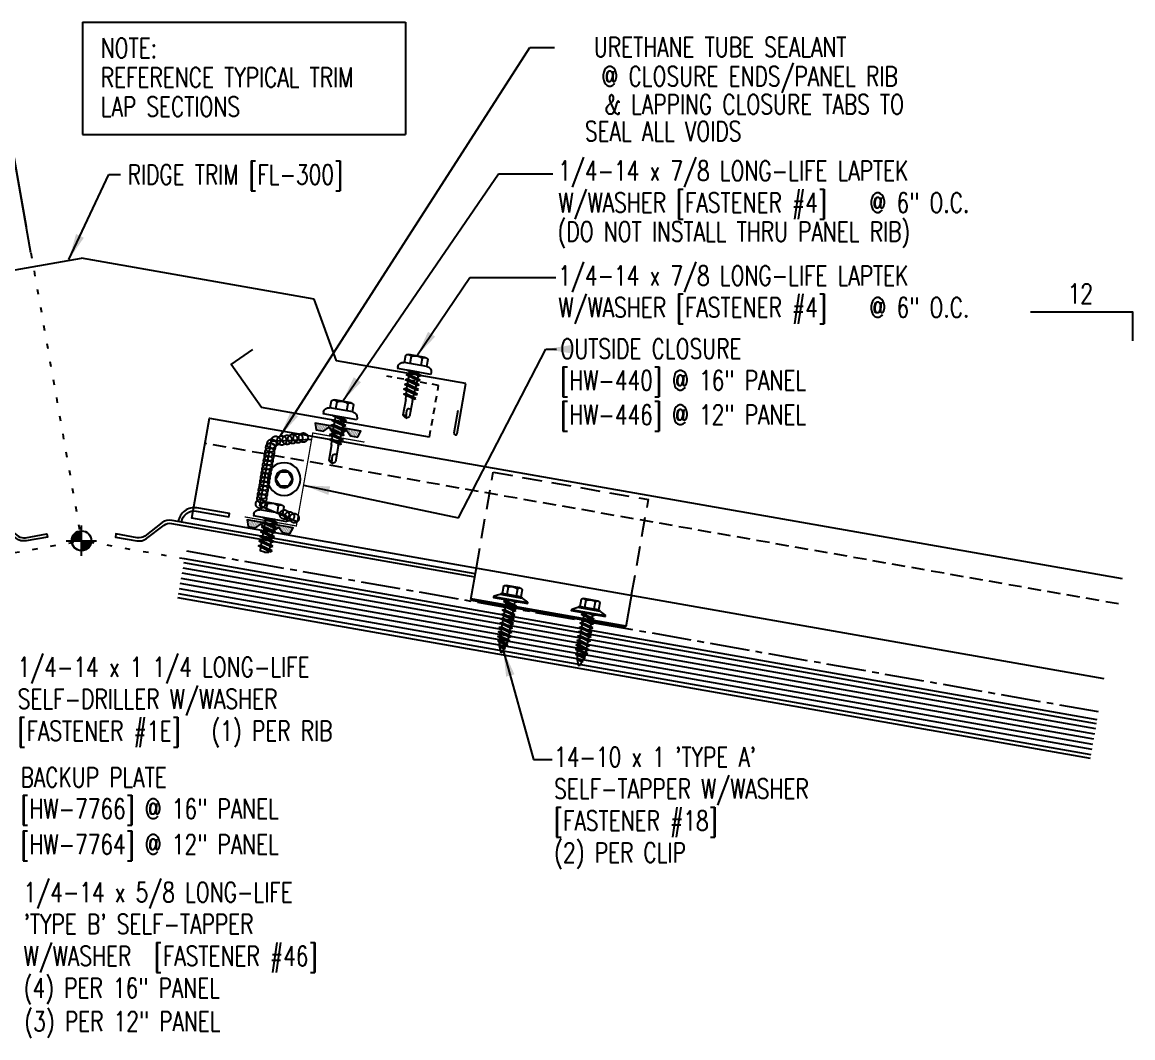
# Model space of a CAD drawing. Header units: inches. Extents: x -2 to 189, y 14 to 99.
# Drawn here: x 19.13 to 40.27, y 13.91 to 33.26 of the extents above; entities that cross this region are included whole.
import ezdxf
from ezdxf.enums import TextEntityAlignment as Align

# ---------------------------------------------------------------- set-up
doc = ezdxf.new("R2010")
doc.units = ezdxf.units.IN
doc.header["$MEASUREMENT"] = 0
for name, pattern in [('CENTER2', [1.125, 0.75, -0.125, 0.125, -0.125]), ('DASH2', [0.1875, 0.125, -0.0625]), ('DOT', [0.25, 0, -0.25]), ('HIDDEN2', [0.1875, 0.125, -0.0625])]:
    doc.linetypes.add(name, pattern=pattern)
for name, color, linetype in [('BARRIER', 253, 'CENTER2'), ('clip', 5, 'Continuous'), ('CLO', 3, 'Continuous'), ('DIM', 2, 'Continuous'), ('FASTENER', 9, 'Continuous'), ('MARK', 1, 'Continuous'), ('PANEL', 11, 'Continuous'), ('SEALANT', 253, 'CENTER2'), ('SECTION', 11, 'Continuous'), ('STLA', 12, 'Continuous'), ('TAPE', 8, 'Continuous'), ('TEXT', 2, 'Continuous'), ('TRIM', 6, 'Continuous'), ('wood', 3, 'Continuous')]:
    doc.layers.add(name, color=color, linetype=linetype)
doc.styles.add('TEXT', font='SIMPLEX', dxfattribs={"width": 0.75, "height": 6})
doc.styles.add('TEXT1', font='ROMANS.shx', dxfattribs={"width": 0.75, "height": 0.375})
doc.dimstyles.new('DETAIL$7', dxfattribs={"dimscale": 4, "dimtxt": 6, "dimasz": 0.125, "dimexe": 0.0625, "dimexo": 0.125, "dimgap": 0.0625, "dimtad": 1, "dimdec": 5, "dimzin": 3, "dimdsep": 46, "dimlunit": 4, "dimtxsty": 'TEXT', "dimblk": 'ARCHTICK', "dimcen": 0.0625, "dimclrd": 7, "dimclre": 7, "dimclrt": 2, "dimadec": 0, "dimazin": 0, "dimtfac": 0.666667, "dimtdec": 5, "dimtmove": 0, "dimatfit": 3, "dimfxl": 0, "dimfrac": 2, "dimtolj": 1, "dimtzin": 3, "dimarcsym": 0})

# ---------------------------------------------------------------- blocks, each defined once
blk = doc.blocks.new('slopr1')
at = {"layer": 'MARK', "color": 6}
blk.add_lwpolyline([(0, 0), (0, 0.1368), (-0.4871, 0.1368)], dxfattribs=at)
at = {"layer": 'MARK', "color": 2, "style": 'TEXT1', "width": 0.75}
blk.add_text('12', height=0.09375, dxfattribs=at).set_placement((-0.3095, 0.1779))
blk.add_attdef('SLOPR1', (0.0415, 0.0243), '', height=0.0938, dxfattribs=at)
blk = doc.blocks.new('FD-F46')
at = {"layer": 'TEXT', "style": 'TEXT1', "width": 0.75}
for s, p in [('1/4-14 x 5/8 LONG-LIFE', (0.0047, -0.0408)), ("'TYPE B' SELF-TAPPER", (0.0047, -0.1926)), ('W/WASHER', (0.0047, -0.3444)), ('[FASTENER #46]', (0.6255, -0.3444))]:
    blk.add_text(s, height=0.09375, dxfattribs=at).set_placement(p)
blk.add_attdef('(QUANTITY)', (0.0047, -0.4962), '', height=0.0938, dxfattribs=at)
blk = doc.blocks.new('wp')
at = {"layer": 'SECTION'}
for p, q in [((0, -0.0958), (0, 0.0958)), ((-0.0958, 0), (0.0958, 0))]:
    blk.add_line(p, q, dxfattribs=at)
at = {"layer": 'SECTION', "const_width": 0.0625}
for points in [[(0, 0.0312, 0.414214), (-0.0312, 0, 1)], [(0, -0.0312, 0.414214), (0.0312, 0, 1)]]:
    blk.add_lwpolyline(points, format="xyb", dxfattribs=at)
at = {"layer": 'SECTION'}
blk.add_circle((0, 0), 0.0625, dxfattribs=at)
blk = doc.blocks.new('FD-F4')
at = {"layer": 'TEXT', "style": 'TEXT1', "width": 0.75}
for s, p in [('1/4-14 x 7/8 LONG-LIFE LAPTEK', (0.0047, -0.0408)), ('W/WASHER [FASTENER #4]', (0.0047, -0.1926))]:
    blk.add_text(s, height=0.09375, dxfattribs=at).set_placement(p)
blk.add_attdef('(QUANTITY)', (1.4847, -0.1926), '', height=0.0938, dxfattribs=at)
at = {"layer": 'TEXT', "style": 'TEXT1', "flags": 1}
for tag, p in [('Color', (0.0624, -0.4349)), ('Calc', (0.0624, -0.4349)), ('Opt1', (0.0624, -0.4349)), ('Opt2', (0.0624, -0.4349)), ('Opt3', (0.0624, -0.4349)), ('Description', (0.0624, -0.4349)), ('Multiple', (0.0624, -0.4349)), ('Part', (0.0624, -0.4349)), ('Spare1', (0.0624, -0.6224)), ('Spare2', (0.0624, -0.6224)), ('Spare3', (0.0624, -0.6224)), ('Spare4', (0.0624, -0.6224)), ('Spare5', (0.0624, -0.6224)), ('Spare6', (0.0624, -0.6224)), ('Spare7', (0.0624, -0.6224)), ('Spare8', (0.0624, -0.6224)), ('Spare9', (0.0624, -0.6224)), ('Spare10', (0.0624, -0.6224))]:
    blk.add_attdef(tag, p, '', height=0.0938, dxfattribs=at)
blk = doc.blocks.new('A$C30686E82')
for p, q in [((-2.715, 0.761), (3.437, 0.761)), ((-2.715, 0.761), (-2.715, -1.379)), ((3.437, 0.761), (3.437, -1.379)), ((-2.715, -1.379), (3.437, -1.379))]:
    blk.add_line(p, q)
at = {"layer": 'TEXT', "style": 'TEXT1', "width": 0.75}
for s, p in [('NOTE:', (-2.368, 0.081)), ('REFERENCE TYPICAL TRIM', (-2.368, -0.477)), ('LAP SECTIONS', (-2.368, -1.035))]:
    blk.add_text(s, height=0.375, dxfattribs=at).set_placement(p)
blk = doc.blocks.new('_ArchTick')
at = {"color": 0, "linetype": 'ByBlock', "const_width": 0.15}
blk.add_lwpolyline([(-0.5, -0.5), (0.5, 0.5)], dxfattribs=at)
blk = doc.blocks.new('FD-F1E')
at = {"layer": 'TEXT', "style": 'TEXT1', "width": 0.75}
for s, p in [('1/4-14 x 1 1/4 LONG-LIFE', (0.0047, -0.0408)), ('SELF-DRILLER W/WASHER', (0.0047, -0.1926)), ('[FASTENER #1E]', (0.0047, -0.3444))]:
    blk.add_text(s, height=0.09375, dxfattribs=at).set_placement(p)
blk.add_attdef('(QUANTITY)', (0.9263, -0.3444), '', height=0.0938, dxfattribs=at)
blk = doc.blocks.new('*X9')
at = {"color": 0}
for p, q in [((-0.434, 0.135), (-0.434, 0.135)), ((-0.434, 0.123), (-0.434, 0.123)), ((-0.422, 0.141), (-0.422, 0.141)), ((-0.422, 0.129), (-0.422, 0.129)), ((-0.422, 0.117), (-0.422, 0.117)), ((-0.422, 0.105), (-0.422, 0.105)), ((-0.422, 0.094), (-0.422, 0.094)), ((-0.422, 0.082), (-0.422, 0.082)), ((-0.41, 0.135), (-0.41, 0.135)), ((-0.41, 0.123), (-0.41, 0.123)), ((-0.41, 0.111), (-0.41, 0.111)), ((-0.41, 0.1), (-0.41, 0.1)), ((-0.41, 0.088), (-0.41, 0.088)), ((-0.41, 0.076), (-0.41, 0.076)), ((-0.41, 0.064), (-0.41, 0.064)), ((-0.41, 0.053), (-0.41, 0.053)), ((-0.41, 0.041), (-0.41, 0.041)), ((-0.398, 0.141), (-0.398, 0.141)), ((-0.398, 0.129), (-0.398, 0.129)), ((-0.398, 0.117), (-0.398, 0.117)), ((-0.398, 0.105), (-0.398, 0.105)), ((-0.398, 0.094), (-0.398, 0.094)), ((-0.398, 0.082), (-0.398, 0.082)), ((-0.398, 0.07), (-0.398, 0.07)), ((-0.398, 0.059), (-0.398, 0.059)), ((-0.398, 0.047), (-0.398, 0.047)), ((-0.398, 0.035), (-0.398, 0.035)), ((-0.398, 0.023), (-0.398, 0.023)), ((-0.387, 0.135), (-0.387, 0.135)), ((-0.387, 0.123), (-0.387, 0.123)), ((-0.387, 0.111), (-0.387, 0.111)), ((-0.387, 0.1), (-0.387, 0.1)), ((-0.387, 0.088), (-0.387, 0.088)), ((-0.387, 0.076), (-0.387, 0.076)), ((-0.387, 0.064), (-0.387, 0.064)), ((-0.387, 0.053), (-0.387, 0.053)), ((-0.387, 0.041), (-0.387, 0.041)), ((-0.387, 0.029), (-0.387, 0.029)), ((-0.375, 0.141), (-0.375, 0.141)), ((-0.375, 0.129), (-0.375, 0.129)), ((-0.375, 0.117), (-0.375, 0.117)), ((-0.375, 0.105), (-0.375, 0.105)), ((-0.375, 0.094), (-0.375, 0.094)), ((-0.375, 0.082), (-0.375, 0.082)), ((-0.375, 0.07), (-0.375, 0.07)), ((-0.375, 0.059), (-0.375, 0.059)), ((-0.375, 0.047), (-0.375, 0.047)), ((-0.375, 0.035), (-0.375, 0.035)), ((-0.375, 0.023), (-0.375, 0.023)), ((-0.363, 0.135), (-0.363, 0.135)), ((-0.363, 0.123), (-0.363, 0.123)), ((-0.363, 0.111), (-0.363, 0.111)), ((-0.363, 0.1), (-0.363, 0.1)), ((-0.363, 0.088), (-0.363, 0.088)), ((-0.363, 0.076), (-0.363, 0.076)), ((-0.363, 0.064), (-0.363, 0.064)), ((-0.363, 0.053), (-0.363, 0.053)), ((-0.363, 0.041), (-0.363, 0.041)), ((-0.363, 0.029), (-0.363, 0.029)), ((-0.352, 0.141), (-0.352, 0.141)), ((-0.352, 0.129), (-0.352, 0.129)), ((-0.352, 0.117), (-0.352, 0.117)), ((-0.352, 0.105), (-0.352, 0.105)), ((-0.352, 0.094), (-0.352, 0.094)), ((-0.352, 0.082), (-0.352, 0.082)), ((-0.352, 0.07), (-0.352, 0.07)), ((-0.352, 0.059), (-0.352, 0.059)), ((-0.352, 0.047), (-0.352, 0.047)), ((-0.352, 0.035), (-0.352, 0.035)), ((-0.352, 0.023), (-0.352, 0.023)), ((-0.34, 0.135), (-0.34, 0.135)), ((-0.34, 0.123), (-0.34, 0.123)), ((-0.34, 0.111), (-0.34, 0.111)), ((-0.34, 0.1), (-0.34, 0.1)), ((-0.34, 0.088), (-0.34, 0.088)), ((-0.34, 0.076), (-0.34, 0.076)), ((-0.34, 0.064), (-0.34, 0.064)), ((-0.34, 0.053), (-0.34, 0.053)), ((-0.34, 0.041), (-0.34, 0.041)), ((-0.34, 0.029), (-0.34, 0.029)), ((-0.328, 0.141), (-0.328, 0.141)), ((-0.328, 0.129), (-0.328, 0.129)), ((-0.328, 0.117), (-0.328, 0.117)), ((-0.328, 0.105), (-0.328, 0.105)), ((-0.328, 0.094), (-0.328, 0.094)), ((-0.328, 0.082), (-0.328, 0.082)), ((-0.328, 0.07), (-0.328, 0.07)), ((-0.328, 0.059), (-0.328, 0.059)), ((-0.328, 0.047), (-0.328, 0.047)), ((-0.328, 0.035), (-0.328, 0.035)), ((-0.328, 0.023), (-0.328, 0.023)), ((-0.316, 0.135), (-0.316, 0.135)), ((-0.316, 0.123), (-0.316, 0.123)), ((-0.316, 0.111), (-0.316, 0.111)), ((-0.316, 0.1), (-0.316, 0.1)), ((-0.316, 0.088), (-0.316, 0.088)), ((-0.316, 0.076), (-0.316, 0.076)), ((-0.316, 0.064), (-0.316, 0.064)), ((-0.316, 0.053), (-0.316, 0.053)), ((-0.316, 0.041), (-0.316, 0.041)), ((-0.316, 0.029), (-0.316, 0.029)), ((-0.305, 0.141), (-0.305, 0.141)), ((-0.305, 0.129), (-0.305, 0.129)), ((-0.305, 0.117), (-0.305, 0.117)), ((-0.305, 0.105), (-0.305, 0.105)), ((-0.305, 0.094), (-0.305, 0.094)), ((-0.305, 0.082), (-0.305, 0.082)), ((-0.305, 0.07), (-0.305, 0.07)), ((-0.305, 0.059), (-0.305, 0.059)), ((-0.305, 0.047), (-0.305, 0.047)), ((-0.305, 0.035), (-0.305, 0.035)), ((-0.305, 0.023), (-0.305, 0.023)), ((-0.293, 0.135), (-0.293, 0.135)), ((-0.293, 0.123), (-0.293, 0.123)), ((-0.293, 0.111), (-0.293, 0.111)), ((-0.293, 0.1), (-0.293, 0.1)), ((-0.293, 0.088), (-0.293, 0.088)), ((-0.293, 0.076), (-0.293, 0.076)), ((-0.293, 0.064), (-0.293, 0.064)), ((-0.293, 0.053), (-0.293, 0.053)), ((-0.293, 0.041), (-0.293, 0.041)), ((-0.293, 0.029), (-0.293, 0.029)), ((-0.281, 0.141), (-0.281, 0.141)), ((-0.281, 0.129), (-0.281, 0.129)), ((-0.281, 0.117), (-0.281, 0.117)), ((-0.281, 0.105), (-0.281, 0.105)), ((-0.281, 0.094), (-0.281, 0.094)), ((-0.281, 0.082), (-0.281, 0.082)), ((-0.281, 0.07), (-0.281, 0.07)), ((-0.281, 0.059), (-0.281, 0.059)), ((-0.281, 0.047), (-0.281, 0.047)), ((-0.281, 0.035), (-0.281, 0.035)), ((-0.281, 0.023), (-0.281, 0.023)), ((-0.27, 0.135), (-0.27, 0.135)), ((-0.27, 0.123), (-0.27, 0.123)), ((-0.27, 0.111), (-0.27, 0.111)), ((-0.27, 0.1), (-0.27, 0.1)), ((-0.27, 0.088), (-0.27, 0.088)), ((-0.27, 0.076), (-0.27, 0.076)), ((-0.27, 0.064), (-0.27, 0.064)), ((-0.27, 0.053), (-0.27, 0.053)), ((-0.27, 0.041), (-0.27, 0.041)), ((-0.27, 0.029), (-0.27, 0.029)), ((-0.258, 0.141), (-0.258, 0.141)), ((-0.258, 0.129), (-0.258, 0.129)), ((-0.258, 0.117), (-0.258, 0.117)), ((-0.258, 0.105), (-0.258, 0.105)), ((-0.258, 0.094), (-0.258, 0.094)), ((-0.258, 0.082), (-0.258, 0.082)), ((-0.258, 0.07), (-0.258, 0.07)), ((-0.258, 0.059), (-0.258, 0.059)), ((-0.258, 0.047), (-0.258, 0.047)), ((-0.258, 0.035), (-0.258, 0.035)), ((-0.258, 0.023), (-0.258, 0.023)), ((-0.246, 0.135), (-0.246, 0.135)), ((-0.246, 0.123), (-0.246, 0.123)), ((-0.246, 0.111), (-0.246, 0.111)), ((-0.246, 0.1), (-0.246, 0.1)), ((-0.246, 0.088), (-0.246, 0.088)), ((-0.246, 0.076), (-0.246, 0.076)), ((-0.246, 0.064), (-0.246, 0.064)), ((-0.246, 0.053), (-0.246, 0.053)), ((-0.246, 0.041), (-0.246, 0.041)), ((-0.234, 0.141), (-0.234, 0.141)), ((-0.234, 0.129), (-0.234, 0.129)), ((-0.234, 0.117), (-0.234, 0.117)), ((-0.234, 0.105), (-0.234, 0.105)), ((-0.234, 0.094), (-0.234, 0.094)), ((-0.234, 0.082), (-0.234, 0.082)), ((-0.234, 0.07), (-0.234, 0.07)), ((-0.234, 0.059), (-0.234, 0.059)), ((-0.234, 0.047), (-0.234, 0.047)), ((-0.223, 0.135), (-0.223, 0.135)), ((-0.223, 0.123), (-0.223, 0.123)), ((-0.223, 0.111), (-0.223, 0.111)), ((-0.223, 0.1), (-0.223, 0.1)), ((-0.223, 0.088), (-0.223, 0.088)), ((-0.223, 0.076), (-0.223, 0.076)), ((-0.223, 0.064), (-0.223, 0.064)), ((-0.211, 0.141), (-0.211, 0.141)), ((-0.211, 0.129), (-0.211, 0.129)), ((-0.211, 0.117), (-0.211, 0.117)), ((-0.211, 0.105), (-0.211, 0.105)), ((-0.211, 0.094), (-0.211, 0.094)), ((-0.211, 0.082), (-0.211, 0.082)), ((-0.211, 0.07), (-0.211, 0.07)), ((-0.199, 0.135), (-0.199, 0.135)), ((-0.199, 0.123), (-0.199, 0.123)), ((-0.199, 0.111), (-0.199, 0.111)), ((-0.199, 0.1), (-0.199, 0.1)), ((-0.199, 0.088), (-0.199, 0.088)), ((-0.188, 0.141), (-0.188, 0.141)), ((-0.188, 0.129), (-0.188, 0.129)), ((-0.188, 0.117), (-0.188, 0.117)), ((-0.188, 0.105), (-0.188, 0.105)), ((-0.188, 0.094), (-0.188, 0.094)), ((-0.176, 0.135), (-0.176, 0.135)), ((-0.176, 0.123), (-0.176, 0.123)), ((-0.176, 0.111), (-0.176, 0.111)), ((-0.164, 0.141), (-0.164, 0.141)), ((-0.164, 0.129), (-0.164, 0.129)), ((-0.164, 0.117), (-0.164, 0.117)), ((-0.164, 0.105), (-0.164, 0.105)), ((-0.152, 0.135), (-0.152, 0.135)), ((-0.152, 0.123), (-0.152, 0.123)), ((-0.152, 0.111), (-0.152, 0.111)), ((-0.152, 0.1), (-0.152, 0.1)), ((-0.141, 0.141), (-0.141, 0.141)), ((-0.141, 0.129), (-0.141, 0.129)), ((-0.141, 0.117), (-0.141, 0.117)), ((-0.141, 0.105), (-0.141, 0.105)), ((-0.141, 0.094), (-0.141, 0.094)), ((-0.141, 0.082), (-0.141, 0.082)), ((-0.129, 0.135), (-0.129, 0.135)), ((-0.129, 0.123), (-0.129, 0.123)), ((-0.129, 0.111), (-0.129, 0.111)), ((-0.129, 0.1), (-0.129, 0.1)), ((-0.129, 0.088), (-0.129, 0.088)), ((-0.129, 0.076), (-0.129, 0.076)), ((-0.117, 0.141), (-0.117, 0.141)), ((-0.117, 0.129), (-0.117, 0.129)), ((-0.117, 0.117), (-0.117, 0.117)), ((-0.117, 0.105), (-0.117, 0.105)), ((-0.117, 0.094), (-0.117, 0.094)), ((-0.117, 0.082), (-0.117, 0.082)), ((-0.117, 0.07), (-0.117, 0.07)), ((-0.117, 0.059), (-0.117, 0.059)), ((-0.105, 0.135), (-0.105, 0.135)), ((-0.105, 0.123), (-0.105, 0.123)), ((-0.105, 0.111), (-0.105, 0.111)), ((-0.105, 0.1), (-0.105, 0.1)), ((-0.105, 0.088), (-0.105, 0.088)), ((-0.105, 0.076), (-0.105, 0.076)), ((-0.105, 0.064), (-0.105, 0.064)), ((-0.105, 0.053), (-0.105, 0.053)), ((-0.094, 0.141), (-0.094, 0.141)), ((-0.094, 0.129), (-0.094, 0.129)), ((-0.094, 0.117), (-0.094, 0.117)), ((-0.094, 0.105), (-0.094, 0.105)), ((-0.094, 0.094), (-0.094, 0.094)), ((-0.094, 0.082), (-0.094, 0.082)), ((-0.094, 0.07), (-0.094, 0.07)), ((-0.094, 0.059), (-0.094, 0.059)), ((-0.094, 0.047), (-0.094, 0.047)), ((-0.094, 0.035), (-0.094, 0.035)), ((-0.082, 0.135), (-0.082, 0.135)), ((-0.082, 0.123), (-0.082, 0.123)), ((-0.082, 0.111), (-0.082, 0.111)), ((-0.082, 0.1), (-0.082, 0.1)), ((-0.082, 0.088), (-0.082, 0.088)), ((-0.082, 0.076), (-0.082, 0.076)), ((-0.082, 0.064), (-0.082, 0.064)), ((-0.082, 0.053), (-0.082, 0.053)), ((-0.082, 0.041), (-0.082, 0.041)), ((-0.082, 0.029), (-0.082, 0.029)), ((-0.07, 0.141), (-0.07, 0.141)), ((-0.07, 0.129), (-0.07, 0.129)), ((-0.07, 0.117), (-0.07, 0.117)), ((-0.07, 0.105), (-0.07, 0.105)), ((-0.07, 0.094), (-0.07, 0.094)), ((-0.07, 0.082), (-0.07, 0.082)), ((-0.07, 0.07), (-0.07, 0.07)), ((-0.07, 0.059), (-0.07, 0.059)), ((-0.07, 0.047), (-0.07, 0.047)), ((-0.07, 0.035), (-0.07, 0.035)), ((-0.07, 0.023), (-0.07, 0.023)), ((-0.059, 0.135), (-0.059, 0.135)), ((-0.059, 0.123), (-0.059, 0.123)), ((-0.059, 0.111), (-0.059, 0.111)), ((-0.059, 0.1), (-0.059, 0.1)), ((-0.059, 0.088), (-0.059, 0.088)), ((-0.059, 0.076), (-0.059, 0.076)), ((-0.059, 0.064), (-0.059, 0.064)), ((-0.059, 0.053), (-0.059, 0.053)), ((-0.059, 0.041), (-0.059, 0.041)), ((-0.059, 0.029), (-0.059, 0.029)), ((-0.047, 0.141), (-0.047, 0.141)), ((-0.047, 0.129), (-0.047, 0.129)), ((-0.047, 0.117), (-0.047, 0.117)), ((-0.047, 0.105), (-0.047, 0.105)), ((-0.047, 0.094), (-0.047, 0.094)), ((-0.047, 0.082), (-0.047, 0.082)), ((-0.047, 0.07), (-0.047, 0.07)), ((-0.047, 0.059), (-0.047, 0.059)), ((-0.047, 0.047), (-0.047, 0.047)), ((-0.047, 0.035), (-0.047, 0.035)), ((-0.047, 0.023), (-0.047, 0.023)), ((-0.035, 0.135), (-0.035, 0.135)), ((-0.035, 0.123), (-0.035, 0.123)), ((-0.035, 0.111), (-0.035, 0.111)), ((-0.035, 0.1), (-0.035, 0.1)), ((-0.035, 0.088), (-0.035, 0.088)), ((-0.035, 0.076), (-0.035, 0.076)), ((-0.035, 0.064), (-0.035, 0.064)), ((-0.035, 0.053), (-0.035, 0.053)), ((-0.035, 0.041), (-0.035, 0.041)), ((-0.035, 0.029), (-0.035, 0.029)), ((-0.023, 0.141), (-0.023, 0.141)), ((-0.023, 0.129), (-0.023, 0.129)), ((-0.023, 0.117), (-0.023, 0.117)), ((-0.023, 0.105), (-0.023, 0.105)), ((-0.023, 0.094), (-0.023, 0.094)), ((-0.023, 0.082), (-0.023, 0.082)), ((-0.023, 0.07), (-0.023, 0.07)), ((-0.023, 0.059), (-0.023, 0.059)), ((-0.023, 0.047), (-0.023, 0.047)), ((-0.023, 0.035), (-0.023, 0.035)), ((-0.023, 0.023), (-0.023, 0.023)), ((-0.012, 0.135), (-0.012, 0.135)), ((-0.012, 0.123), (-0.012, 0.123)), ((-0.012, 0.111), (-0.012, 0.111)), ((-0.012, 0.1), (-0.012, 0.1)), ((-0.012, 0.088), (-0.012, 0.088)), ((-0.012, 0.076), (-0.012, 0.076)), ((-0.012, 0.064), (-0.012, 0.064)), ((-0.012, 0.053), (-0.012, 0.053)), ((-0.012, 0.041), (-0.012, 0.041)), ((-0.012, 0.029), (-0.012, 0.029)), ((0, 0.141), (0, 0.141)), ((0, 0.129), (0, 0.129)), ((0, 0.117), (0, 0.117)), ((0, 0.105), (0, 0.105)), ((0, 0.094), (0, 0.094)), ((0, 0.082), (0, 0.082)), ((0, 0.07), (0, 0.07)), ((0, 0.059), (0, 0.059)), ((0, 0.047), (0, 0.047)), ((0, 0.035), (0, 0.035)), ((0, 0.023), (0, 0.023)), ((0.012, 0.135), (0.012, 0.135)), ((0.012, 0.123), (0.012, 0.123)), ((0.012, 0.111), (0.012, 0.111)), ((0.012, 0.1), (0.012, 0.1)), ((0.012, 0.088), (0.012, 0.088)), ((0.012, 0.076), (0.012, 0.076)), ((0.012, 0.064), (0.012, 0.064)), ((0.012, 0.053), (0.012, 0.053)), ((0.012, 0.041), (0.012, 0.041)), ((0.012, 0.029), (0.012, 0.029)), ((0.023, 0.141), (0.023, 0.141)), ((0.023, 0.129), (0.023, 0.129)), ((0.023, 0.117), (0.023, 0.117)), ((0.023, 0.105), (0.023, 0.105)), ((0.023, 0.094), (0.023, 0.094)), ((0.023, 0.082), (0.023, 0.082)), ((0.023, 0.07), (0.023, 0.07)), ((0.023, 0.059), (0.023, 0.059)), ((0.023, 0.047), (0.023, 0.047)), ((0.023, 0.035), (0.023, 0.035)), ((0.023, 0.023), (0.023, 0.023)), ((0.035, 0.135), (0.035, 0.135)), ((0.035, 0.123), (0.035, 0.123)), ((0.035, 0.111), (0.035, 0.111)), ((0.035, 0.1), (0.035, 0.1)), ((0.035, 0.088), (0.035, 0.088)), ((0.035, 0.076), (0.035, 0.076)), ((0.035, 0.064), (0.035, 0.064)), ((0.035, 0.053), (0.035, 0.053)), ((0.035, 0.041), (0.035, 0.041)), ((0.035, 0.029), (0.035, 0.029)), ((0.047, 0.141), (0.047, 0.141)), ((0.047, 0.129), (0.047, 0.129)), ((0.047, 0.117), (0.047, 0.117)), ((0.047, 0.105), (0.047, 0.105)), ((0.047, 0.094), (0.047, 0.094)), ((0.047, 0.082), (0.047, 0.082)), ((0.047, 0.07), (0.047, 0.07)), ((0.047, 0.059), (0.047, 0.059)), ((0.047, 0.047), (0.047, 0.047)), ((0.047, 0.035), (0.047, 0.035)), ((0.047, 0.023), (0.047, 0.023)), ((0.059, 0.135), (0.059, 0.135)), ((0.059, 0.123), (0.059, 0.123)), ((0.059, 0.111), (0.059, 0.111)), ((0.059, 0.1), (0.059, 0.1)), ((0.059, 0.088), (0.059, 0.088)), ((0.059, 0.076), (0.059, 0.076)), ((0.059, 0.064), (0.059, 0.064)), ((0.059, 0.053), (0.059, 0.053)), ((0.059, 0.041), (0.059, 0.041)), ((0.059, 0.029), (0.059, 0.029)), ((0.07, 0.141), (0.07, 0.141)), ((0.07, 0.129), (0.07, 0.129)), ((0.07, 0.117), (0.07, 0.117)), ((0.07, 0.105), (0.07, 0.105)), ((0.07, 0.094), (0.07, 0.094)), ((0.07, 0.082), (0.07, 0.082)), ((0.07, 0.07), (0.07, 0.07)), ((0.07, 0.059), (0.07, 0.059)), ((0.07, 0.047), (0.07, 0.047)), ((0.07, 0.035), (0.07, 0.035)), ((0.07, 0.023), (0.07, 0.023)), ((0.082, 0.135), (0.082, 0.135)), ((0.082, 0.123), (0.082, 0.123)), ((0.082, 0.111), (0.082, 0.111)), ((0.082, 0.1), (0.082, 0.1)), ((0.082, 0.088), (0.082, 0.088)), ((0.082, 0.076), (0.082, 0.076)), ((0.082, 0.064), (0.082, 0.064)), ((0.082, 0.053), (0.082, 0.053)), ((0.082, 0.041), (0.082, 0.041)), ((0.082, 0.029), (0.082, 0.029)), ((0.094, 0.141), (0.094, 0.141)), ((0.094, 0.129), (0.094, 0.129)), ((0.094, 0.117), (0.094, 0.117)), ((0.094, 0.105), (0.094, 0.105)), ((0.094, 0.094), (0.094, 0.094)), ((0.094, 0.082), (0.094, 0.082)), ((0.094, 0.07), (0.094, 0.07)), ((0.094, 0.059), (0.094, 0.059)), ((0.094, 0.047), (0.094, 0.047)), ((0.094, 0.035), (0.094, 0.035)), ((0.105, 0.135), (0.105, 0.135)), ((0.105, 0.123), (0.105, 0.123)), ((0.105, 0.111), (0.105, 0.111)), ((0.105, 0.1), (0.105, 0.1)), ((0.105, 0.088), (0.105, 0.088)), ((0.105, 0.076), (0.105, 0.076)), ((0.105, 0.064), (0.105, 0.064)), ((0.105, 0.053), (0.105, 0.053)), ((0.117, 0.141), (0.117, 0.141)), ((0.117, 0.129), (0.117, 0.129)), ((0.117, 0.117), (0.117, 0.117)), ((0.117, 0.105), (0.117, 0.105)), ((0.117, 0.094), (0.117, 0.094)), ((0.117, 0.082), (0.117, 0.082)), ((0.117, 0.07), (0.117, 0.07)), ((0.117, 0.059), (0.117, 0.059)), ((0.129, 0.135), (0.129, 0.135)), ((0.129, 0.123), (0.129, 0.123)), ((0.129, 0.111), (0.129, 0.111)), ((0.129, 0.1), (0.129, 0.1)), ((0.129, 0.088), (0.129, 0.088)), ((0.129, 0.076), (0.129, 0.076)), ((0.141, 0.141), (0.141, 0.141)), ((0.141, 0.129), (0.141, 0.129)), ((0.141, 0.117), (0.141, 0.117)), ((0.141, 0.105), (0.141, 0.105)), ((0.141, 0.094), (0.141, 0.094)), ((0.141, 0.082), (0.141, 0.082)), ((0.152, 0.135), (0.152, 0.135)), ((0.152, 0.123), (0.152, 0.123)), ((0.152, 0.111), (0.152, 0.111)), ((0.152, 0.1), (0.152, 0.1)), ((0.164, 0.141), (0.164, 0.141)), ((0.164, 0.129), (0.164, 0.129)), ((0.164, 0.117), (0.164, 0.117)), ((0.164, 0.105), (0.164, 0.105)), ((0.176, 0.135), (0.176, 0.135)), ((0.176, 0.123), (0.176, 0.123)), ((0.176, 0.111), (0.176, 0.111)), ((0.188, 0.141), (0.188, 0.141)), ((0.188, 0.129), (0.188, 0.129)), ((0.188, 0.117), (0.188, 0.117)), ((0.188, 0.105), (0.188, 0.105)), ((0.188, 0.094), (0.188, 0.094)), ((0.199, 0.135), (0.199, 0.135)), ((0.199, 0.123), (0.199, 0.123)), ((0.199, 0.111), (0.199, 0.111)), ((0.199, 0.1), (0.199, 0.1)), ((0.199, 0.088), (0.199, 0.088)), ((0.211, 0.141), (0.211, 0.141)), ((0.211, 0.129), (0.211, 0.129)), ((0.211, 0.117), (0.211, 0.117)), ((0.211, 0.105), (0.211, 0.105)), ((0.211, 0.094), (0.211, 0.094)), ((0.211, 0.082), (0.211, 0.082)), ((0.211, 0.07), (0.211, 0.07)), ((0.223, 0.135), (0.223, 0.135)), ((0.223, 0.123), (0.223, 0.123)), ((0.223, 0.111), (0.223, 0.111)), ((0.223, 0.1), (0.223, 0.1)), ((0.223, 0.088), (0.223, 0.088)), ((0.223, 0.076), (0.223, 0.076)), ((0.223, 0.064), (0.223, 0.064)), ((0.234, 0.141), (0.234, 0.141)), ((0.234, 0.129), (0.234, 0.129)), ((0.234, 0.117), (0.234, 0.117)), ((0.234, 0.105), (0.234, 0.105)), ((0.234, 0.094), (0.234, 0.094)), ((0.234, 0.082), (0.234, 0.082)), ((0.234, 0.07), (0.234, 0.07)), ((0.234, 0.059), (0.234, 0.059)), ((0.234, 0.047), (0.234, 0.047)), ((0.246, 0.135), (0.246, 0.135)), ((0.246, 0.123), (0.246, 0.123)), ((0.246, 0.111), (0.246, 0.111)), ((0.246, 0.1), (0.246, 0.1)), ((0.246, 0.088), (0.246, 0.088)), ((0.246, 0.076), (0.246, 0.076)), ((0.246, 0.064), (0.246, 0.064)), ((0.246, 0.053), (0.246, 0.053)), ((0.246, 0.041), (0.246, 0.041)), ((0.258, 0.141), (0.258, 0.141)), ((0.258, 0.129), (0.258, 0.129)), ((0.258, 0.117), (0.258, 0.117)), ((0.258, 0.105), (0.258, 0.105)), ((0.258, 0.094), (0.258, 0.094)), ((0.258, 0.082), (0.258, 0.082)), ((0.258, 0.07), (0.258, 0.07)), ((0.258, 0.059), (0.258, 0.059)), ((0.258, 0.047), (0.258, 0.047)), ((0.258, 0.035), (0.258, 0.035)), ((0.258, 0.023), (0.258, 0.023)), ((0.27, 0.135), (0.27, 0.135)), ((0.27, 0.123), (0.27, 0.123)), ((0.27, 0.111), (0.27, 0.111)), ((0.27, 0.1), (0.27, 0.1)), ((0.27, 0.088), (0.27, 0.088)), ((0.27, 0.076), (0.27, 0.076)), ((0.27, 0.064), (0.27, 0.064)), ((0.27, 0.053), (0.27, 0.053)), ((0.27, 0.041), (0.27, 0.041)), ((0.27, 0.029), (0.27, 0.029)), ((0.281, 0.141), (0.281, 0.141)), ((0.281, 0.129), (0.281, 0.129)), ((0.281, 0.117), (0.281, 0.117)), ((0.281, 0.105), (0.281, 0.105)), ((0.281, 0.094), (0.281, 0.094)), ((0.281, 0.082), (0.281, 0.082)), ((0.281, 0.07), (0.281, 0.07)), ((0.281, 0.059), (0.281, 0.059)), ((0.281, 0.047), (0.281, 0.047)), ((0.281, 0.035), (0.281, 0.035)), ((0.281, 0.023), (0.281, 0.023)), ((0.293, 0.135), (0.293, 0.135)), ((0.293, 0.123), (0.293, 0.123)), ((0.293, 0.111), (0.293, 0.111)), ((0.293, 0.1), (0.293, 0.1)), ((0.293, 0.088), (0.293, 0.088)), ((0.293, 0.076), (0.293, 0.076)), ((0.293, 0.064), (0.293, 0.064)), ((0.293, 0.053), (0.293, 0.053)), ((0.293, 0.041), (0.293, 0.041)), ((0.293, 0.029), (0.293, 0.029)), ((0.305, 0.141), (0.305, 0.141)), ((0.305, 0.129), (0.305, 0.129)), ((0.305, 0.117), (0.305, 0.117)), ((0.305, 0.105), (0.305, 0.105)), ((0.305, 0.094), (0.305, 0.094)), ((0.305, 0.082), (0.305, 0.082)), ((0.305, 0.07), (0.305, 0.07)), ((0.305, 0.059), (0.305, 0.059)), ((0.305, 0.047), (0.305, 0.047)), ((0.305, 0.035), (0.305, 0.035)), ((0.305, 0.023), (0.305, 0.023)), ((0.316, 0.135), (0.316, 0.135)), ((0.316, 0.123), (0.316, 0.123)), ((0.316, 0.111), (0.316, 0.111)), ((0.316, 0.1), (0.316, 0.1)), ((0.316, 0.088), (0.316, 0.088)), ((0.316, 0.076), (0.316, 0.076)), ((0.316, 0.064), (0.316, 0.064)), ((0.316, 0.053), (0.316, 0.053)), ((0.316, 0.041), (0.316, 0.041)), ((0.316, 0.029), (0.316, 0.029)), ((0.328, 0.141), (0.328, 0.141)), ((0.328, 0.129), (0.328, 0.129)), ((0.328, 0.117), (0.328, 0.117)), ((0.328, 0.105), (0.328, 0.105)), ((0.328, 0.094), (0.328, 0.094)), ((0.328, 0.082), (0.328, 0.082)), ((0.328, 0.07), (0.328, 0.07)), ((0.328, 0.059), (0.328, 0.059)), ((0.328, 0.047), (0.328, 0.047)), ((0.328, 0.035), (0.328, 0.035)), ((0.328, 0.023), (0.328, 0.023)), ((0.34, 0.135), (0.34, 0.135)), ((0.34, 0.123), (0.34, 0.123)), ((0.34, 0.111), (0.34, 0.111)), ((0.34, 0.1), (0.34, 0.1)), ((0.34, 0.088), (0.34, 0.088)), ((0.34, 0.076), (0.34, 0.076)), ((0.34, 0.064), (0.34, 0.064)), ((0.34, 0.053), (0.34, 0.053)), ((0.34, 0.041), (0.34, 0.041)), ((0.34, 0.029), (0.34, 0.029)), ((0.352, 0.141), (0.352, 0.141)), ((0.352, 0.129), (0.352, 0.129)), ((0.352, 0.117), (0.352, 0.117)), ((0.352, 0.105), (0.352, 0.105)), ((0.352, 0.094), (0.352, 0.094)), ((0.352, 0.082), (0.352, 0.082)), ((0.352, 0.07), (0.352, 0.07)), ((0.352, 0.059), (0.352, 0.059)), ((0.352, 0.047), (0.352, 0.047)), ((0.352, 0.035), (0.352, 0.035)), ((0.352, 0.023), (0.352, 0.023)), ((0.363, 0.135), (0.363, 0.135)), ((0.363, 0.123), (0.363, 0.123)), ((0.363, 0.111), (0.363, 0.111)), ((0.363, 0.1), (0.363, 0.1)), ((0.363, 0.088), (0.363, 0.088)), ((0.363, 0.076), (0.363, 0.076)), ((0.363, 0.064), (0.363, 0.064)), ((0.363, 0.053), (0.363, 0.053)), ((0.363, 0.041), (0.363, 0.041)), ((0.363, 0.029), (0.363, 0.029)), ((0.375, 0.141), (0.375, 0.141)), ((0.375, 0.129), (0.375, 0.129)), ((0.375, 0.117), (0.375, 0.117)), ((0.375, 0.105), (0.375, 0.105)), ((0.375, 0.094), (0.375, 0.094)), ((0.375, 0.082), (0.375, 0.082)), ((0.375, 0.07), (0.375, 0.07)), ((0.375, 0.059), (0.375, 0.059)), ((0.375, 0.047), (0.375, 0.047)), ((0.375, 0.035), (0.375, 0.035)), ((0.375, 0.023), (0.375, 0.023)), ((0.387, 0.135), (0.387, 0.135)), ((0.387, 0.123), (0.387, 0.123)), ((0.387, 0.111), (0.387, 0.111)), ((0.387, 0.1), (0.387, 0.1)), ((0.387, 0.088), (0.387, 0.088)), ((0.387, 0.076), (0.387, 0.076)), ((0.387, 0.064), (0.387, 0.064)), ((0.387, 0.053), (0.387, 0.053)), ((0.387, 0.041), (0.387, 0.041)), ((0.387, 0.029), (0.387, 0.029)), ((0.398, 0.141), (0.398, 0.141)), ((0.398, 0.129), (0.398, 0.129)), ((0.398, 0.117), (0.398, 0.117)), ((0.398, 0.105), (0.398, 0.105)), ((0.398, 0.094), (0.398, 0.094)), ((0.398, 0.082), (0.398, 0.082)), ((0.398, 0.07), (0.398, 0.07)), ((0.398, 0.059), (0.398, 0.059)), ((0.398, 0.047), (0.398, 0.047)), ((0.398, 0.035), (0.398, 0.035)), ((0.398, 0.023), (0.398, 0.023)), ((0.41, 0.135), (0.41, 0.135)), ((0.41, 0.123), (0.41, 0.123)), ((0.41, 0.111), (0.41, 0.111)), ((0.41, 0.1), (0.41, 0.1)), ((0.41, 0.088), (0.41, 0.088)), ((0.41, 0.076), (0.41, 0.076)), ((0.41, 0.064), (0.41, 0.064)), ((0.41, 0.053), (0.41, 0.053)), ((0.41, 0.041), (0.41, 0.041)), ((0.422, 0.141), (0.422, 0.141)), ((0.422, 0.129), (0.422, 0.129)), ((0.422, 0.117), (0.422, 0.117)), ((0.422, 0.105), (0.422, 0.105)), ((0.422, 0.094), (0.422, 0.094)), ((0.422, 0.082), (0.422, 0.082)), ((0.434, 0.135), (0.434, 0.135)), ((0.434, 0.123), (0.434, 0.123))]:
    blk.add_line(p, q, dxfattribs=at)
blk = doc.blocks.new('MB_DBTAP')
at = {"layer": 'TAPE', "color": 9}
blk.add_lwpolyline([(-0.403, 0.018), (-0.442, 0.141), (0.442, 0.141), (0.403, 0.018), (0.26, 0.018), (0.17, 0.109), (0.079, 0.018), (0, 0.018), (-0.079, 0.018), (-0.17, 0.109), (-0.26, 0.018)], close=True, dxfattribs=at)
at = {"layer": 'TAPE', "color": 251}
blk.add_blockref('*X9', (0, 0), dxfattribs=at)
blk = doc.blocks.new('MB_DW4')
at = {"layer": 'FASTENER'}
for p, q in [((-0.217, 0.305), (-0.217, 0.171)), ((-0.163, 0.337), (0.159, 0.337)), ((-0.108, 0.305), (-0.108, 0.171)), ((0.105, 0.305), (0.105, 0.171)), ((0.214, 0.305), (0.214, 0.171)), ((-0.326, 0.071), (-0.326, 0.037)), ((-0.326, 0.037), (0.322, 0.037)), ((-0.226, 0.171), (0.214, 0.171)), ((-0.141, -0.014), (0.037, 0.037)), ((-0.105, -0.034), (0.137, 0.035)), ((-0.088, 0.037), (-0.088, 0.001)), ((-0.088, 0.037), (0.085, 0.037)), ((0.085, 0.037), (0.134, 0.037)), ((0.085, 0.02), (0.085, -0.041)), ((0.137, 0.035), (0.134, 0.037)), ((0.322, 0.071), (0.322, 0.037)), ((-0.105, -0.034), (-0.141, -0.014)), ((-0.141, -0.105), (0.102, -0.036)), ((-0.105, -0.125), (-0.141, -0.105)), ((-0.141, -0.196), (0.102, -0.127)), ((-0.105, -0.216), (-0.141, -0.196)), ((-0.105, -0.125), (0.137, -0.056)), ((-0.105, -0.216), (0.137, -0.147)), ((-0.088, -0.029), (-0.088, -0.09)), ((-0.088, -0.12), (-0.088, -0.181)), ((-0.084, -0.27), (-0.088, -0.211)), ((0.084, -0.223), (0.085, -0.211)), ((0.085, -0.071), (0.085, -0.131)), ((0.085, -0.162), (0.085, -0.211)), ((0.137, -0.056), (0.102, -0.036)), ((0.137, -0.147), (0.102, -0.127)), ((-0.141, -0.287), (0.102, -0.217)), ((-0.105, -0.307), (-0.141, -0.287)), ((-0.141, -0.378), (0.102, -0.308)), ((-0.105, -0.398), (-0.141, -0.378)), ((-0.122, -0.463), (0.089, -0.403)), ((-0.105, -0.307), (0.137, -0.238)), ((-0.105, -0.398), (0.137, -0.328)), ((-0.078, -0.36), (-0.082, -0.3)), ((-0.071, -0.449), (-0.075, -0.389)), ((0.071, -0.408), (0.075, -0.346)), ((0.077, -0.315), (0.082, -0.253)), ((0.124, -0.423), (0.089, -0.403)), ((0.137, -0.238), (0.102, -0.217)), ((0.137, -0.328), (0.102, -0.308)), ((-0.086, -0.483), (-0.122, -0.463)), ((-0.086, -0.483), (0.124, -0.423)), ((-0.066, -0.516), (-0.069, -0.478)), ((-0.066, -0.516), (-0.066, -0.82)), ((0.063, -0.515), (0.068, -0.439)), ((0.063, -0.516), (0.063, -0.82)), ((-0.002, -0.866), (-0.066, -0.82)), ((-0.003, -0.854), (0.009, -0.714)), ((-0.002, -0.866), (0.063, -0.82))]:
    blk.add_line(p, q, dxfattribs=at)
for centre, radius, start, end in [((-0.163, 0.274), 0.0628, 29.8754, 150.1246), ((-0.002, 0.141), 0.196, 56.9974, 123.0026), ((0.159, 0.274), 0.0628, 29.8754, 150.1246), ((-0.226, 0.071), 0.1, 90, 180), ((0.222, 0.071), 0.1, 0, 90), ((0.073, -0.516), 0.01, 175.9484, 180), ((-0.036, -0.723), 0.0461, 11.1445, 130.906), ((0.039, -0.855), 0.0422, 55.4585, 194.8454)]:
    blk.add_arc(centre, radius, start, end, dxfattribs=at)
blk = doc.blocks.new('MB_516W')
blk.add_lwpolyline([(-0.078, 0.135), (-0.156, 0), (-0.078, -0.135), (0.078, -0.135), (0.156, 0), (0.078, 0.135)], close=True)
for radius in [0.312, 0.166]:
    blk.add_circle((0, 0), radius)
blk = doc.blocks.new('A$C23AA14D5')
at = {"layer": 'CLO', "const_width": 0.0239}
blk.add_lwpolyline([(2.284, 0.187), (1.299, 0.014), (0.987, 1.785), (0.002, 1.611)], dxfattribs=at)
at = {"layer": 'CLO'}
blk.add_lwpolyline([(1.285, 0.094), (1.993, 0.397), (1.776, 1.628), (1.007, 1.67)], dxfattribs=at)
blk = doc.blocks.new('fz46')
at = {"layer": 'FASTENER'}
for p, q in [((-0.223, 0.285), (-0.223, 0.151)), ((-0.168, 0.317), (0.154, 0.317)), ((-0.114, 0.285), (-0.114, 0.151)), ((0.099, 0.285), (0.099, 0.151)), ((0.208, 0.285), (0.208, 0.151)), ((-0.331, 0.051), (-0.331, 0.017)), ((-0.331, 0.017), (0.317, 0.017)), ((-0.231, 0.151), (0.217, 0.151)), ((-0.147, -0.036), (0.039, 0.017)), ((-0.111, -0.056), (0.132, 0.014)), ((-0.094, 0.017), (-0.094, -0.021)), ((-0.094, 0.017), (0.079, 0.017)), ((0.079, 0.017), (0.125, 0.017)), ((0.132, 0.014), (0.125, 0.017)), ((0.317, 0.051), (0.317, 0.017)), ((-0.111, -0.056), (-0.147, -0.036)), ((-0.147, -0.127), (0.096, -0.057)), ((-0.111, -0.147), (-0.147, -0.127)), ((-0.147, -0.218), (0.096, -0.148)), ((-0.111, -0.147), (0.132, -0.077)), ((-0.111, -0.238), (0.132, -0.168)), ((-0.094, -0.051), (-0.094, -0.111)), ((-0.094, -0.142), (-0.094, -0.202)), ((0.079, -0.002), (0.079, -0.062)), ((0.079, -0.093), (0.079, -0.153)), ((0.079, -0.183), (0.079, -0.244)), ((0.132, -0.077), (0.096, -0.057)), ((0.132, -0.168), (0.096, -0.148)), ((-0.111, -0.238), (-0.147, -0.218)), ((-0.147, -0.308), (0.096, -0.239)), ((-0.111, -0.328), (-0.147, -0.308)), ((-0.147, -0.399), (0.096, -0.33)), ((-0.111, -0.419), (-0.147, -0.399)), ((-0.147, -0.49), (0.096, -0.421)), ((-0.111, -0.328), (0.132, -0.259)), ((-0.111, -0.419), (0.132, -0.35)), ((-0.094, -0.233), (-0.094, -0.293)), ((-0.094, -0.324), (-0.094, -0.384)), ((-0.094, -0.414), (-0.094, -0.475)), ((0.079, -0.274), (0.079, -0.335)), ((0.079, -0.365), (0.079, -0.426)), ((0.132, -0.259), (0.096, -0.239)), ((0.132, -0.35), (0.096, -0.33)), ((0.132, -0.441), (0.096, -0.421)), ((-0.111, -0.51), (-0.147, -0.49)), ((-0.147, -0.581), (0.096, -0.512)), ((-0.111, -0.601), (-0.147, -0.581)), ((-0.111, -0.51), (0.132, -0.441)), ((-0.111, -0.601), (0.132, -0.532)), ((-0.094, -0.505), (-0.094, -0.566)), ((-0.094, -0.596), (-0.094, -0.616)), ((-0.007, -0.63), (-0.094, -0.616)), ((-0.007, -0.63), (0.079, -0.616)), ((0.079, -0.456), (0.079, -0.517)), ((0.079, -0.547), (0.079, -0.616)), ((0.132, -0.532), (0.096, -0.512))]:
    blk.add_line(p, q, dxfattribs=at)
for centre, radius, start, end in [((-0.168, 0.254), 0.0628, 29.8759, 150.125), ((-0.007, 0.121), 0.196, 56.9979, 123.003), ((0.154, 0.254), 0.0628, 29.8759, 150.125), ((-0.231, 0.051), 0.1, 90.0005, 180.0005), ((0.217, 0.051), 0.1, 0.0005, 90.0005)]:
    blk.add_arc(centre, radius, start, end, dxfattribs=at)
blk = doc.blocks.new('st10')
at = {"layer": 'FASTENER'}
for p, q in [((-0.181, 0.276), (-0.181, 0.137)), ((-0.135, 0.302), (0.135, 0.302)), ((-0.089, 0.276), (-0.089, 0.137)), ((0.089, 0.276), (0.089, 0.137)), ((0.181, 0.276), (0.181, 0.137)), ((-0.217, 0.114), (-0.326, 0.059)), ((-0.326, 0.059), (-0.326, 0.049)), ((-0.326, 0.049), (0.326, 0.049)), ((-0.217, 0.114), (0.217, 0.114)), ((-0.193, 0.137), (0.193, 0.137)), ((-0.193, 0.119), (0.193, 0.119)), ((-0.181, 0.137), (0.181, 0.137)), ((-0.129, 0.035), (-0.124, 0.037)), ((-0.096, 0.017), (-0.129, 0.035)), ((-0.129, -0.049), (0.096, 0.015)), ((-0.124, 0.037), (-0.08, 0.037)), ((-0.096, 0.017), (-0.025, 0.037)), ((-0.08, 0.037), (0.08, 0.037)), ((-0.08, 0.021), (-0.08, -0.035)), ((0.08, 0.037), (0.08, 0.011)), ((0.129, -0.003), (0.096, 0.015)), ((0.217, 0.114), (0.326, 0.059)), ((0.326, 0.059), (0.326, 0.049)), ((-0.096, -0.068), (-0.129, -0.049)), ((-0.129, -0.134), (0.096, -0.069)), ((-0.096, -0.152), (-0.129, -0.134)), ((-0.129, -0.218), (0.096, -0.154)), ((-0.096, -0.068), (0.129, -0.004)), ((-0.096, -0.152), (0.129, -0.088)), ((-0.096, -0.237), (0.129, -0.172)), ((-0.08, -0.063), (-0.08, -0.12)), ((-0.08, -0.148), (-0.08, -0.204)), ((0.08, -0.016), (0.08, -0.074)), ((0.08, -0.102), (0.08, -0.158)), ((0.08, -0.186), (0.08, -0.243)), ((0.129, -0.088), (0.096, -0.069)), ((0.129, -0.172), (0.096, -0.154)), ((-0.096, -0.237), (-0.129, -0.218)), ((-0.129, -0.303), (0.096, -0.238)), ((-0.096, -0.321), (-0.129, -0.303)), ((-0.129, -0.387), (0.096, -0.323)), ((-0.096, -0.406), (-0.129, -0.387)), ((-0.129, -0.471), (0.096, -0.407)), ((-0.096, -0.321), (0.129, -0.257)), ((-0.096, -0.406), (0.129, -0.341)), ((-0.08, -0.232), (-0.08, -0.288)), ((-0.08, -0.317), (-0.08, -0.373)), ((-0.08, -0.401), (-0.08, -0.457)), ((0.08, -0.27), (0.08, -0.327)), ((0.08, -0.355), (0.08, -0.412)), ((0.129, -0.257), (0.096, -0.238)), ((0.129, -0.341), (0.096, -0.323)), ((0.129, -0.426), (0.096, -0.407)), ((-0.096, -0.49), (-0.129, -0.471)), ((-0.129, -0.556), (0.096, -0.491)), ((-0.096, -0.575), (-0.129, -0.556)), ((-0.129, -0.64), (0.096, -0.576)), ((-0.096, -0.49), (0.129, -0.426)), ((-0.096, -0.575), (0.129, -0.51)), ((-0.096, -0.659), (0.129, -0.595)), ((-0.08, -0.485), (-0.08, -0.542)), ((-0.08, -0.57), (-0.08, -0.626)), ((0.08, -0.44), (0.08, -0.496)), ((0.08, -0.524), (0.08, -0.58)), ((0.129, -0.51), (0.096, -0.491)), ((0.129, -0.595), (0.096, -0.576)), ((-0.096, -0.659), (-0.129, -0.64)), ((-0.121, -0.722), (0.092, -0.662)), ((-0.088, -0.741), (-0.121, -0.722)), ((-0.095, -0.799), (0.071, -0.752)), ((-0.061, -0.818), (-0.095, -0.799)), ((-0.088, -0.741), (0.125, -0.68)), ((-0.061, -0.818), (0.104, -0.771)), ((0.104, -0.771), (0.071, -0.752)), ((0.125, -0.68), (0.092, -0.662)), ((-0.063, -0.877), (0.034, -0.847)), ((-0.029, -0.895), (-0.063, -0.877)), ((-0.029, -0.895), (0.068, -0.866)), ((0.068, -0.866), (0.034, -0.847))]:
    blk.add_line(p, q, dxfattribs=at)
blk.add_lwpolyline([(-0.331, 0.037), (-0.331, 0.049), (0.331, 0.049), (0.331, 0.037)], close=True, dxfattribs=at)
for centre, radius, start, end in [((-0.135, 0.25), 0.0527, 29.8754, 150.1246), ((0, 0.138), 0.164, 56.9974, 123.0026), ((0.135, 0.25), 0.0527, 29.8754, 150.1246), ((-0.193, 0.128), 0.00894, 90, 270), ((0.193, 0.128), 0.00894, 270, 90), ((-0.676, -0.642), 0.757, 358.2537, 2.5109), ((0.676, -0.642), 0.757, 180.9696, 185.1765), ((0.676, -0.642), 0.757, 187.255, 191.3837), ((0.676, -0.642), 0.757, 193.4363, 197.6723), ((-0.676, -0.642), 0.757, 343.5473, 349.3968), ((-0.676, -0.642), 0.757, 351.6648, 356.0901), ((0.676, -0.642), 0.757, 199.1495, 206.7351), ((-0.676, -0.642), 0.757, 333.2649, 342.2085)]:
    blk.add_arc(centre, radius, start, end, dxfattribs=at)

msp = doc.modelspace()

# ---------------------------------------------------------------- linework, layer by layer
at = {"color": 7}
msp.add_line((19.20918, 29.35514), (18.61512, 32.73047), dxfattribs=at)
at = {"layer": 'BARRIER'}
msp.add_line((39.62128, 20.11883), (22.24895, 23.18207), dxfattribs=at)
at = {"layer": 'clip', "linetype": 'HIDDEN2', "ltscale": 3}
for p, q in [((27.77734, 22.8716), (28.09704, 24.68472)), ((28.09704, 24.68472), (31.05146, 24.16377)), ((30.7322, 22.35314), (31.05146, 24.16377))]:
    msp.add_line(p, q, dxfattribs=at)
at = {"layer": 'clip'}
for p, q in [((27.66979, 22.26165), (27.77734, 22.8716)), ((30.62421, 21.74071), (27.66979, 22.26165)), ((30.7322, 22.35314), (30.62421, 21.74071))]:
    msp.add_line(p, q, dxfattribs=at)
at = {"layer": 'clip', "const_width": 0.0625}
msp.add_lwpolyline([(30.62421, 21.74071), (27.66979, 22.26165)], dxfattribs=at)
at = {"layer": 'DIM', "color": 7}
msp.add_line((19.29585, 28.86271), (18.91912, 30.99922), dxfattribs=at)
at = {"layer": 'DIM', "linetype": 'DOT'}
for p, q in [((19.29585, 28.86271), (20.26012, 23.37879)), ((18.29312, 23.03195), (20.26012, 23.37879)), ((22.22248, 23.03195), (20.25548, 23.37879))]:
    msp.add_line(p, q, dxfattribs=at)
at = {"layer": 'PANEL', "color": 8, "linetype": 'DASH2', "ltscale": 2}
msp.add_line((40.0041, 22.17506), (22.61078, 25.23342), dxfattribs=at)
at = {"layer": 'PANEL'}
msp.add_lwpolyline([(39.73014, 20.75259), (22.3591, 23.80675), (22.69598, 25.71728), (40.07176, 22.662)], dxfattribs=at)
at = {"layer": 'SEALANT'}
for centre in [(24.07186, 25.28885), (24.17412, 25.30204), (24.27763, 25.31641), (24.3799, 25.3296), (24.4834, 25.34397), (23.85875, 25.15518), (23.88193, 25.22563), (23.95639, 25.28226), (23.81426, 24.9045), (23.82785, 24.98466), (23.84144, 25.06483), (23.77349, 24.66401), (23.78708, 24.74417), (23.80067, 24.82434), (23.74631, 24.50369), (23.7599, 24.58385), (23.70554, 24.2632), (23.71913, 24.34336), (23.73272, 24.42352), (23.6655, 24.08193), (23.69195, 24.18303), (24.12305, 23.87818), (24.21955, 23.84396), (24.31137, 23.80974)]:
    msp.add_circle(centre, 0.08824, dxfattribs=at)
at = {"layer": 'STLA'}
for points in [[(22.16035, 23.73694, -0.40942619), (22.4452, 23.94605), (23.06336, 23.83705), (23.07375, 23.89594), (22.45558, 24.00494, 0.41451753), (22.10251, 23.74713)], [(12.75965, 22.75028), (18.53275, 23.76823, -0.19891237), (18.71754, 23.72727), (19.05356, 23.46884, 0.19891237), (19.19367, 23.43778), (19.60014, 23.50945), (19.61053, 23.45056), (19.20405, 23.37889, -0.19891237), (19.01926, 23.41986), (18.68324, 23.67828, 0.19891237), (18.54314, 23.70934), (12.77004, 22.69139)], [(27.75595, 22.75028), (21.98284, 23.76823, 0.19891237), (21.79806, 23.72727), (21.46204, 23.46884, -0.19891237), (21.32193, 23.43778), (20.91546, 23.50945), (20.90507, 23.45056), (21.31155, 23.37889, 0.19891237), (21.49634, 23.41986), (21.83235, 23.67828, -0.19891237), (21.97246, 23.70934), (27.74556, 22.69139)]]:
    msp.add_lwpolyline(points, format="xyb", dxfattribs=at)
at = {"layer": 'TEXT'}
for p in [(28.40839, 22.13142), (29.147, 22.00118), (29.88561, 21.87095)]:
    msp.add_point(p, dxfattribs=at)
at = {"layer": 'TRIM'}
for p, q in [((15.82579, 27.98068), (20.2578, 28.75998)), ((24.68981, 27.98068), (20.2578, 28.75998)), ((25.11605, 26.80659), (24.68796, 27.981)), ((27.57827, 26.37364), (25.11605, 26.80659)), ((27.41005, 25.41964), (27.57827, 26.37364)), ((27.42371, 25.85701), (27.3485, 25.43049))]:
    msp.add_line(p, q, dxfattribs=at)
msp.add_lwpolyline([(26.88415, 25.35362), (23.68352, 25.91797), (23.10995, 26.73713), (23.51952, 27.02391)], dxfattribs=at)
at = {"layer": 'TRIM', "linetype": 'HIDDEN2'}
msp.add_lwpolyline([(26.88415, 25.35362), (27.0578, 26.33842), (26.07299, 26.51207)], dxfattribs=at)
at = {"layer": 'TRIM'}
msp.add_arc((27.37928, 25.42506), 0.03125, 170, 350, dxfattribs=at)
at = {"layer": 'wood', "color": 9, "linetype": 'Continuous'}
for p, q in [((39.56641, 19.79604), (22.19209, 22.85961)), ((39.58378, 19.89453), (22.20946, 22.95809)), ((39.53168, 19.59908), (22.15737, 22.66264)), ((39.54905, 19.69756), (22.17473, 22.76112)), ((39.49695, 19.40212), (22.12264, 22.46568)), ((39.51432, 19.5006), (22.14, 22.56416)), ((39.47959, 19.30364), (22.10527, 22.3672))]:
    msp.add_line(p, q, dxfattribs=at)
at = {"layer": 'wood', "color": 3, "linetype": 'Continuous'}
for p, q in [((39.5968, 19.96839), (22.22248, 23.03195)), ((39.46656, 19.22978), (22.09225, 22.29334))]:
    msp.add_line(p, q, dxfattribs=at)

# ---------------------------------------------------------------- block references
msp.add_blockref('A$C30686E82', (22.99196, 32.49425))
at = {"layer": 'CLO', "xscale": -1}
msp.add_blockref('A$C23AA14D5', (25.64887, 23.64723), dxfattribs=at)
at = {"layer": 'FASTENER', "xscale": -1}
for name, p, rotation in [('MB_DW4', (26.58398, 26.56794), 350.0000000000001), ('MB_DW4', (25.17097, 25.70246), 350.0000000000001), ('fz46', (23.84268, 23.78224), 350.0000000000001), ('st10', (28.42165, 22.20659), 349.9999999999999), ('st10', (29.90214, 21.95751), 349.9999999999999)]:
    msp.add_blockref(name, p, dxfattribs=dict(at, rotation=rotation))
msp.add_blockref('MB_516W', (24.11631, 24.55438), dxfattribs=at)
at = {"layer": 'MARK', "xscale": 4, "yscale": 4, "zscale": 4}
msp.add_blockref('slopr1', (40.27308, 27.18729), dxfattribs=at)
at = {"layer": 'TAPE', "xscale": -1, "rotation": 350.0000000000001}
for p in [(25.12004, 25.40607), (23.82692, 23.56213)]:
    msp.add_blockref('MB_DBTAP', p, dxfattribs=at)
at = {"layer": 'TEXT', "xscale": 4, "yscale": 4, "zscale": 4}
for name, p, values in [('FD-F4', (29.31743, 30.40135), {'(QUANTITY)': '@ 6" O.C.'}), ('FD-F4', (29.31743, 28.40511), {'(QUANTITY)': '@ 6" O.C.'}), ('FD-F1E', (19.0252, 20.94921), {'(QUANTITY)': '(1) PER RIB'}), ('FD-F46', (19.13761, 16.66136), {'(QUANTITY)': '(4) PER 16" PANEL'})]:
    msp.add_blockref(name, p, dxfattribs=at).add_auto_attribs(values)
at = {"layer": 'TEXT', "xscale": 3, "yscale": 3, "zscale": 3}
for p in [(20.2578, 23.38022), (20.26006, 23.38022)]:
    msp.add_blockref('wp', p, dxfattribs=at)

# ---------------------------------------------------------------- texts
at = {"layer": 'TEXT', "style": 'TEXT1', "width": 0.75}
for s, p in [('URETHANE TUBE SEALANT', (34.82164, 32.59427)), ('@ CLOSURE ENDS/PANEL RIB', (35.79548, 32.03806)), ('& LAPPING CLOSURE TABS TO', (35.91729, 31.50373)), ('SEAL ALL VOIDS', (32.81915, 30.99189))]:
    msp.add_text(s, height=0.375, dxfattribs=at).set_placement(p, align=Align.RIGHT)
for s, p in [('RIDGE TRIM [FL-300]', (21.13674, 30.1659)), ('(DO NOT INSTALL THRU PANEL RIB)', (29.3208, 29.08129, 0)), ('OUTSIDE CLOSURE', (29.37606, 26.84785)), ('[HW-440] @ 16" PANEL', (29.37606, 26.24785)), ('[HW-446] @ 12" PANEL', (29.37606, 25.59081)), ("14-10 x 1 'TYPE A'", (29.25691, 19.07483)), ('BACKUP PLATE', (19.09819, 18.6872)), ('SELF-TAPPER W/WASHER', (29.25691, 18.46768)), ('[HW-7766] @ 16" PANEL', (19.09819, 18.0872)), ('[FASTENER #18]', (29.25691, 17.86054)), ('[HW-7764] @ 12" PANEL', (19.09819, 17.41027)), ('(2) PER CLIP', (29.25691, 17.2534)), ('(3) PER 12" PANEL', (19.17008, 14.03826))]:
    msp.add_text(s, height=0.375, dxfattribs=at).set_placement(p)

# ---------------------------------------------------------------- leaders
for points in [[(24.04044, 25.37131), (28.79523, 32.77344), (29.26498, 32.77344)], [(20.01807, 28.73319), (20.77688, 30.35518), (21.00416, 30.35518)], [(25.2278, 26.03423), (28.19648, 30.3675), (29.23293, 30.3675)], [(26.64392, 26.89914), (27.65432, 28.39139), (29.29134, 28.39139)], [(29.0991, 27.02792), (29.30126, 27.02792)], [(24.48633, 24.43601), (27.43715, 23.81398), (29.0991, 27.02792)], [(28.28939, 21.29585), (28.86427, 19.21452), (29.22175, 19.21452)]]:
    msp.add_leader(points, dimstyle='DETAIL$7')

doc.saveas('drawing.dxf')
